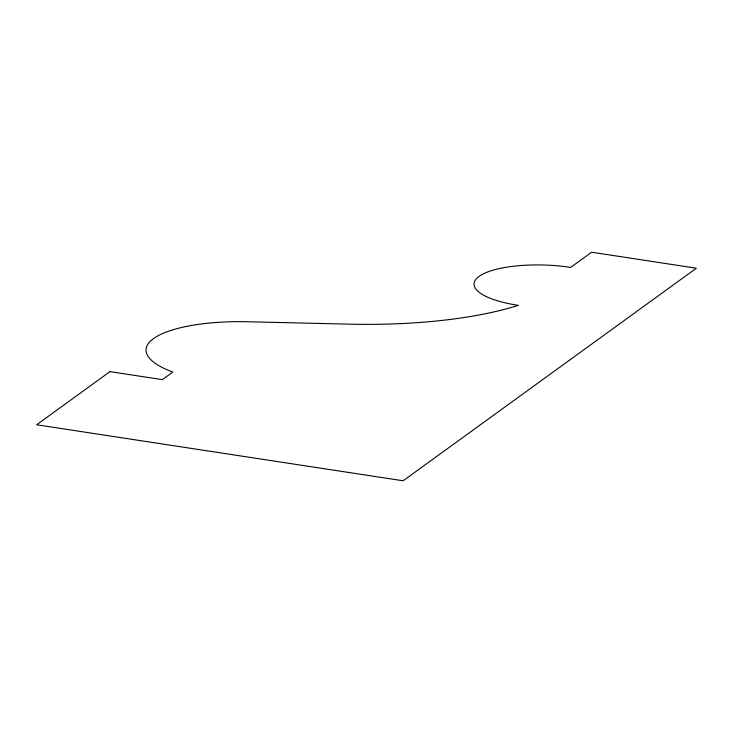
<?xml version="1.0" encoding="UTF-8"?>
<svg xmlns="http://www.w3.org/2000/svg" width="733" height="733" viewBox="0 0 733 733"><rect width="100%" height="100%" fill="white"/><g stroke="black" fill="none" stroke-linecap="round" stroke-linejoin="round"><path stroke-width="1.1" d="M109.959 371.631L36.65 424.774L403.123 480.784L696.35 268.223L591.641 252.216L570.695 267.398A70.524 21.321 2 0 0 479.08 276.378A70.524 21.321 2 0 0 518.341 305.359A232.59 70.331 2 0 1 349.192 324.151L247.571 321.75A104.37 31.556 2 0 0 154.535 337.895A104.37 31.556 2 0 0 172.786 372.043L162.314 379.639L109.959 371.631"/></g></svg>
